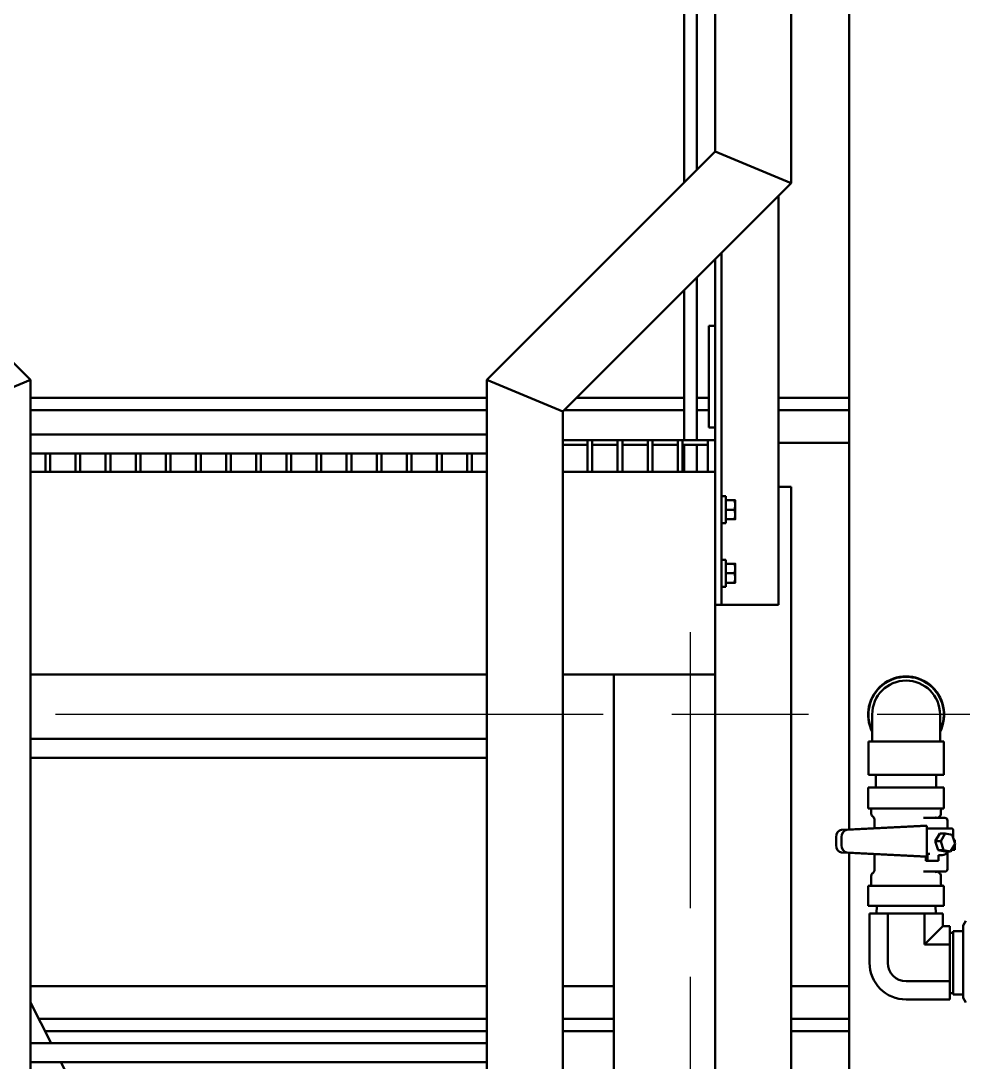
# Model space of a CAD drawing. Header units: inches. Extents: x 11 to 1621, y 11 to 1332.
# Drawn here: x 717.85 to 755, y 344.67 to 385.73 of the extents above; entities that cross this region are included whole.
import ezdxf

# ---------------------------------------------------------------- set-up
doc = ezdxf.new("R2010")
doc.units = ezdxf.units.IN
doc.header["$LTSCALE"] = 48
doc.header["$MEASUREMENT"] = 0
doc.linetypes.add('CHAIN', pattern=[0.7087, 0.4724, -0.0591, 0.1181, -0.0591])
doc.layers.add('Centerline (ANSI)', color=7, linetype='Continuous', lineweight=25)
doc.layers.add('Visible (ANSI)', color=7, linetype='Continuous', lineweight=50)

msp = doc.modelspace()

# ---------------------------------------------------------------- linework, layer by layer
at = {"layer": 'Centerline (ANSI)', "linetype": 'CHAIN', "ltscale": 0.952448}
for p, q in [((744.252429, 285.942735), (744.252429, 361.630235)), ((902.807363, 358.380235), (596.421851, 358.380235))]:
    msp.add_line(p, q, dxfattribs=at)
at = {"layer": 'Visible (ANSI)'}
for p, q in [((745.222429, 380.576101), (745.222429, 411.451101)), ((748.222429, 379.33346), (748.222429, 411.451101)), ((744.002429, 379.356101), (744.002429, 406.692735)), ((744.502429, 379.856101), (744.502429, 406.692735)), ((750.502429, 392.101354), (750.502429, 353.849714)), ((718.222429, 371.576101), (709.222429, 380.576101)), ((736.222429, 371.576101), (745.222429, 380.576101)), ((745.222429, 380.576101), (748.222429, 379.33346)), ((748.222429, 379.33346), (745.222429, 380.576101)), ((739.222429, 370.33346), (748.222429, 379.33346)), ((747.722429, 378.83346), (747.722429, 362.701101)), ((745.472429, 362.701101), (745.472429, 376.58346)), ((745.222429, 373.701101), (745.222429, 376.33346)), ((744.502429, 369.201101), (744.502429, 375.61346)), ((744.002429, 369.201101), (744.002429, 375.11346)), ((744.972429, 373.701101), (745.222429, 373.701101)), ((744.972429, 369.701101), (744.972429, 373.701101)), ((745.222429, 373.701101), (745.222429, 369.701101)), ((718.222429, 371.576101), (715.222429, 370.33346)), ((715.222429, 370.33346), (718.222429, 371.576101)), ((718.222429, 294.451101), (718.222429, 371.576101)), ((736.222429, 371.576101), (739.222429, 370.33346)), ((739.222429, 370.33346), (736.222429, 371.576101)), ((736.222429, 294.451101), (736.222429, 371.576101)), ((718.222429, 370.867092), (736.222429, 370.867092)), ((739.756061, 370.867092), (744.002429, 370.867092)), ((744.972429, 370.867092), (744.502429, 370.867092)), ((750.502429, 370.867092), (747.722429, 370.867092)), ((718.222429, 370.384129), (736.222429, 370.384129)), ((739.222429, 294.451101), (739.222429, 370.33346)), ((739.273098, 370.384129), (744.002429, 370.384129)), ((744.972429, 370.384129), (744.502429, 370.384129)), ((750.502429, 370.384129), (747.722429, 370.384129)), ((745.222429, 369.701101), (744.972429, 369.701101)), ((745.222429, 369.201101), (745.222429, 369.701101)), ((718.222429, 369.419851), (736.222429, 369.419851)), ((740.191179, 369.201101), (739.222429, 369.201101)), ((740.191179, 369.201101), (740.191179, 367.951101)), ((740.378679, 369.201101), (740.191179, 369.201101)), ((740.378679, 367.951101), (740.378679, 369.201101)), ((741.378679, 369.201101), (740.378679, 369.201101)), ((741.378679, 369.201101), (741.378679, 367.951101)), ((741.566179, 369.201101), (741.378679, 369.201101)), ((741.566179, 367.951101), (741.566179, 369.201101)), ((742.566179, 369.201101), (741.566179, 369.201101)), ((742.566179, 369.201101), (742.566179, 367.951101)), ((742.753679, 369.201101), (742.566179, 369.201101)), ((742.753679, 367.951101), (742.753679, 369.201101)), ((743.753679, 369.201101), (742.753679, 369.201101)), ((743.753679, 369.201101), (743.753679, 367.951101)), ((743.941179, 369.201101), (743.753679, 369.201101)), ((743.941179, 367.951101), (743.941179, 369.201101)), ((744.941179, 369.201101), (743.941179, 369.201101)), ((744.941179, 369.201101), (744.941179, 367.951101)), ((745.222429, 369.201101), (744.941179, 369.201101)), ((745.222429, 369.201101), (745.222429, 367.951101)), ((740.191179, 369.013601), (739.222429, 369.013601)), ((741.378679, 369.013601), (740.378679, 369.013601)), ((742.566179, 369.013601), (741.566179, 369.013601)), ((743.753679, 369.013601), (742.753679, 369.013601)), ((744.941179, 369.013601), (743.941179, 369.013601)), ((744.002429, 367.951101), (744.002429, 369.013601)), ((744.502429, 367.951101), (744.502429, 369.013601)), ((750.502429, 369.090034), (747.722429, 369.090034)), ((718.222429, 368.669851), (736.222429, 368.669851)), ((718.816179, 368.669851), (718.816179, 367.951101)), ((719.003679, 367.951101), (719.003679, 368.669851)), ((720.003679, 368.669851), (720.003679, 367.951101)), ((720.191179, 367.951101), (720.191179, 368.669851)), ((721.191179, 368.669851), (721.191179, 367.951101)), ((721.378679, 367.951101), (721.378679, 368.669851)), ((722.378679, 368.669851), (722.378679, 367.951101)), ((722.566179, 367.951101), (722.566179, 368.669851)), ((723.566179, 368.669851), (723.566179, 367.951101)), ((723.753679, 367.951101), (723.753679, 368.669851)), ((724.753679, 368.669851), (724.753679, 367.951101)), ((724.941179, 367.951101), (724.941179, 368.669851)), ((725.941179, 368.669851), (725.941179, 367.951101)), ((726.128679, 367.951101), (726.128679, 368.669851)), ((727.128679, 368.669851), (727.128679, 367.951101)), ((727.316179, 367.951101), (727.316179, 368.669851)), ((728.316179, 368.669851), (728.316179, 367.951101)), ((728.503679, 367.951101), (728.503679, 368.669851)), ((729.503679, 368.669851), (729.503679, 367.951101)), ((729.691179, 367.951101), (729.691179, 368.669851)), ((730.691179, 368.669851), (730.691179, 367.951101)), ((730.878679, 367.951101), (730.878679, 368.669851)), ((731.878679, 368.669851), (731.878679, 367.951101)), ((732.066179, 367.951101), (732.066179, 368.669851)), ((733.066179, 368.669851), (733.066179, 367.951101)), ((733.253679, 367.951101), (733.253679, 368.669851)), ((734.253679, 368.669851), (734.253679, 367.951101)), ((734.441179, 367.951101), (734.441179, 368.669851)), ((735.441179, 368.669851), (735.441179, 367.951101)), ((735.628679, 367.951101), (735.628679, 368.669851)), ((718.222429, 367.951101), (736.222429, 367.951101)), ((719.003679, 367.951101), (718.816179, 367.951101)), ((720.191179, 367.951101), (720.003679, 367.951101)), ((721.378679, 367.951101), (721.191179, 367.951101)), ((722.566179, 367.951101), (722.378679, 367.951101)), ((723.753679, 367.951101), (723.566179, 367.951101)), ((724.941179, 367.951101), (724.753679, 367.951101)), ((726.128679, 367.951101), (725.941179, 367.951101)), ((727.316179, 367.951101), (727.128679, 367.951101)), ((728.503679, 367.951101), (728.316179, 367.951101)), ((729.691179, 367.951101), (729.503679, 367.951101)), ((730.878679, 367.951101), (730.691179, 367.951101)), ((732.066179, 367.951101), (731.878679, 367.951101)), ((733.253679, 367.951101), (733.066179, 367.951101)), ((734.441179, 367.951101), (734.253679, 367.951101)), ((735.628679, 367.951101), (735.441179, 367.951101)), ((739.222429, 367.951101), (745.222429, 367.951101)), ((740.378679, 367.951101), (740.191179, 367.951101)), ((741.566179, 367.951101), (741.378679, 367.951101)), ((742.753679, 367.951101), (742.566179, 367.951101)), ((743.941179, 367.951101), (743.753679, 367.951101)), ((745.222429, 367.951101), (744.941179, 367.951101)), ((745.222429, 367.951101), (745.222429, 359.951101)), ((747.722429, 367.361677), (748.222429, 367.361677)), ((748.222429, 367.361677), (748.222429, 311.464563)), ((745.649429, 366.982601), (745.472429, 366.982601)), ((745.649429, 365.919601), (745.649429, 366.982601)), ((745.649429, 366.826101), (745.979936, 366.826101)), ((746.013429, 366.638601), (746.013429, 366.826101)), ((745.649429, 366.451101), (745.979936, 366.451101)), ((746.013429, 366.263601), (746.013429, 366.638601)), ((745.649429, 365.919601), (745.472429, 365.919601)), ((745.649429, 366.076101), (745.979936, 366.076101)), ((746.013429, 366.076101), (746.013429, 366.263601)), ((745.649429, 364.482601), (745.472429, 364.482601)), ((745.649429, 363.419601), (745.649429, 364.482601)), ((745.649429, 364.326101), (745.979936, 364.326101)), ((746.013429, 364.138601), (746.013429, 364.326101)), ((745.649429, 363.951101), (745.979936, 363.951101)), ((746.013429, 363.763601), (746.013429, 364.138601)), ((745.649429, 363.419601), (745.472429, 363.419601)), ((745.649429, 363.576101), (745.979936, 363.576101)), ((746.013429, 363.576101), (746.013429, 363.763601)), ((745.222429, 362.701101), (745.352429, 362.701101)), ((745.472429, 362.701101), (745.352429, 362.701101)), ((745.472429, 362.701101), (745.722429, 362.701101)), ((745.722429, 362.701101), (747.602429, 362.701101)), ((747.722429, 362.701101), (747.602429, 362.701101)), ((736.222429, 359.951101), (718.222429, 359.951101)), ((745.222429, 359.951101), (739.222429, 359.951101)), ((741.222429, 291.951101), (741.222429, 359.951101)), ((741.222429, 359.951101), (745.222429, 359.951101)), ((745.222429, 311.520493), (745.222429, 359.951101)), ((751.415929, 358.380235), (751.415929, 357.904235)), ((754.088929, 357.904235), (754.088929, 358.380235)), ((751.415929, 357.904235), (751.415929, 357.309235)), ((754.088929, 357.904235), (754.088929, 357.309235)), ((718.222429, 357.419851), (736.222429, 357.419851)), ((751.267429, 357.309235), (754.237429, 357.309235)), ((751.267429, 357.309235), (751.267429, 356.000235)), ((754.237429, 357.309235), (754.237429, 356.000235)), ((718.222429, 356.669851), (736.222429, 356.669851)), ((751.267429, 356.000235), (754.237429, 356.000235)), ((751.564929, 356.000235), (751.564929, 355.500235)), ((753.939929, 356.000235), (753.939929, 355.500235)), ((751.258607, 355.500235), (751.263224, 355.500235)), ((751.258607, 355.500235), (751.258607, 354.673463)), ((751.263224, 355.500235), (751.556134, 355.500235)), ((751.556134, 355.500235), (751.688956, 355.500235)), ((751.688956, 355.500235), (752.985928, 355.500235)), ((752.985928, 355.500235), (753.178162, 355.500235)), ((753.178162, 355.500235), (754.182224, 355.500235)), ((754.182224, 355.500235), (754.246252, 355.500235)), ((754.246252, 355.500235), (754.246252, 354.673463)), ((751.263224, 354.673463), (751.258607, 354.673463)), ((751.263224, 354.673463), (751.294735, 354.673463)), ((751.294735, 354.673463), (751.409679, 354.673463)), ((751.377429, 354.465617), (751.377429, 354.597818)), ((751.409679, 354.673463), (751.524623, 354.673463)), ((751.524623, 354.673463), (751.556134, 354.673463)), ((751.688956, 354.673463), (751.556134, 354.673463)), ((751.688956, 354.673463), (751.828483, 354.673463)), ((751.828483, 354.673463), (752.337442, 354.673463)), ((752.337442, 354.673463), (752.846402, 354.673463)), ((752.846402, 354.673463), (752.985928, 354.673463)), ((753.178162, 354.673463), (752.985928, 354.673463)), ((753.178162, 354.673463), (753.286177, 354.673463)), ((753.286177, 354.673463), (753.680193, 354.673463)), ((753.680193, 354.673463), (754.074208, 354.673463)), ((754.074208, 354.673463), (754.182224, 354.673463)), ((754.127429, 354.465617), (754.127429, 354.597818)), ((754.246252, 354.673463), (754.182224, 354.673463)), ((750.203875, 353.835438), (753.324975, 353.984682)), ((753.571698, 353.986216), (750.418516, 353.835438)), ((751.502429, 353.897532), (751.502429, 354.249111)), ((753.324975, 353.984682), (753.392428, 353.984682)), ((753.420691, 353.986216), (753.571698, 353.986216)), ((753.741019, 354.305735), (753.438248, 354.305735)), ((753.571698, 353.986216), (753.574302, 353.886278)), ((754.285337, 354.305735), (753.741019, 354.305735)), ((754.385337, 354.205735), (754.385337, 353.886278)), ((753.574302, 353.886278), (753.621467, 353.886278)), ((753.574302, 353.886278), (753.574302, 352.882341)), ((753.684974, 353.886278), (753.621467, 353.886278)), ((753.684974, 353.886278), (754.551374, 353.886278)), ((753.90442, 353.388), (754.079617, 353.692909)), ((754.079617, 353.692909), (754.292133, 353.692909)), ((754.116936, 353.388), (754.292133, 353.692909)), ((754.292133, 353.692909), (754.574623, 353.63979)), ((754.574623, 353.63979), (754.681915, 353.281761)), ((754.609489, 353.807538), (754.609489, 353.523444)), ((749.99251, 353.538772), (749.99251, 353.229847)), ((750.207151, 353.538772), (750.207151, 353.229847)), ((753.90442, 353.388), (754.116936, 353.388)), ((754.011712, 353.029971), (753.90442, 353.388)), ((754.224228, 353.029971), (754.116936, 353.388)), ((754.681915, 353.281761), (754.506717, 352.976852)), ((754.633686, 353.442699), (754.6759, 353.442699)), ((754.6759, 353.442699), (754.6759, 353.301834)), ((754.6759, 353.271293), (754.6759, 353.048999)), ((753.324975, 352.783938), (750.203875, 352.933182)), ((750.418516, 352.933182), (753.571698, 352.782404)), ((750.502429, 352.918906), (750.502429, 324.375467)), ((751.502429, 352.231716), (751.502429, 352.871088)), ((753.392428, 352.783938), (753.324975, 352.783938)), ((753.571698, 352.782404), (753.420691, 352.782404)), ((753.523753, 352.60542), (753.523753, 352.782404)), ((753.574302, 352.882341), (753.571698, 352.782404)), ((753.574302, 352.882341), (753.621467, 352.882341)), ((753.592479, 352.60542), (753.592479, 352.882341)), ((753.621467, 352.882341), (753.684974, 352.882341)), ((754.011712, 353.029971), (754.224228, 353.029971)), ((754.294202, 352.976852), (754.011712, 353.029971)), ((754.02834, 352.832463), (754.02834, 352.60542)), ((754.173627, 352.832463), (754.02834, 352.832463)), ((754.506717, 352.976852), (754.224228, 353.029971)), ((754.294202, 352.976852), (754.506717, 352.976852)), ((754.385337, 352.94818), (754.385337, 352.285963)), ((754.6759, 353.048999), (754.548172, 353.048999)), ((753.523753, 352.60542), (753.592479, 352.60542)), ((754.02834, 352.60542), (753.592479, 352.60542)), ((751.377429, 351.699108), (751.377429, 352.01521)), ((753.435948, 352.185963), (753.741019, 352.185963)), ((753.741019, 352.185963), (754.285337, 352.185963)), ((754.127429, 351.699108), (754.127429, 352.01521)), ((751.258607, 351.623463), (751.263224, 351.623463)), ((751.258607, 351.623463), (751.258607, 350.836062)), ((751.294735, 351.623463), (751.263224, 351.623463)), ((751.409679, 351.623463), (751.294735, 351.623463)), ((751.524623, 351.623463), (751.409679, 351.623463)), ((751.556134, 351.623463), (751.524623, 351.623463)), ((751.556134, 351.623463), (751.688956, 351.623463)), ((751.828483, 351.623463), (751.688956, 351.623463)), ((752.337442, 351.623463), (751.828483, 351.623463)), ((752.846402, 351.623463), (752.337442, 351.623463)), ((752.985928, 351.623463), (752.846402, 351.623463)), ((752.985928, 351.623463), (753.178162, 351.623463)), ((753.286177, 351.623463), (753.178162, 351.623463)), ((753.680193, 351.623463), (753.286177, 351.623463)), ((754.074208, 351.623463), (753.680193, 351.623463)), ((754.182224, 351.623463), (754.074208, 351.623463)), ((754.182224, 351.623463), (754.246252, 351.623463)), ((754.246252, 351.623463), (754.246252, 350.836062)), ((751.263224, 350.836062), (751.258607, 350.836062)), ((751.263224, 350.836062), (751.556134, 350.836062)), ((751.688956, 350.836062), (751.556134, 350.836062)), ((751.594481, 350.836062), (751.584849, 350.527862)), ((751.688956, 350.836062), (752.985928, 350.836062)), ((753.178162, 350.836062), (752.985928, 350.836062)), ((753.178162, 350.836062), (754.182224, 350.836062)), ((753.910377, 350.836062), (753.920009, 350.527862)), ((754.246252, 350.836062), (754.182224, 350.836062)), ((752.030741, 350.527862), (751.309054, 350.527862)), ((751.309054, 350.527862), (751.309054, 348.586062)), ((753.474117, 350.527862), (752.030741, 350.527862)), ((752.030741, 350.527862), (752.030741, 348.586062)), ((754.195805, 350.527862), (753.474117, 350.527862)), ((753.474117, 350.527862), (753.474117, 349.307749)), ((754.195805, 350.527862), (754.195805, 350.029437)), ((754.195805, 350.029437), (753.474117, 349.307749)), ((754.195805, 350.029437), (754.479429, 350.029437)), ((754.479429, 350.029437), (754.479429, 349.307749)), ((755.002429, 350.061185), (755.106852, 350.242051)), ((755.002429, 350.061185), (755.002429, 347.202917)), ((754.479429, 349.776062), (754.604429, 349.776062)), ((754.604429, 349.836062), (754.604429, 347.336062)), ((754.604429, 349.836062), (755.002429, 349.836062)), ((753.474117, 349.307749), (754.479429, 349.307749)), ((754.479429, 349.307749), (754.479429, 347.864374)), ((752.752429, 347.864374), (754.479429, 347.864374)), ((754.479429, 347.864374), (754.479429, 347.142686)), ((718.222429, 347.670435), (736.222429, 347.670435)), ((739.222429, 347.670435), (741.222429, 347.670435)), ((750.502429, 347.670435), (748.222429, 347.670435)), ((754.479429, 347.396062), (754.604429, 347.396062)), ((718.222429, 347.021514), (719.043138, 345.419851)), ((752.752429, 347.142686), (754.479429, 347.142686)), ((754.604429, 347.336062), (755.002429, 347.336062)), ((755.002429, 347.202917), (755.106852, 347.022051)), ((718.553023, 346.37634), (736.222429, 346.37634)), ((739.222429, 346.37634), (741.222429, 346.37634)), ((750.502429, 346.37634), (748.222429, 346.37634)), ((718.800498, 345.893377), (736.222429, 345.893377)), ((739.222429, 345.893377), (741.222429, 345.893377)), ((750.502429, 345.893377), (748.222429, 345.893377)), ((718.222429, 345.419851), (736.222429, 345.419851)), ((718.222429, 344.669851), (736.222429, 344.669851)), ((719.427446, 344.669851), (725.192066, 333.419851))]:
    msp.add_line(p, q, dxfattribs=at)
for centre, radius, start, end in [((752.752429, 358.380235), 1.5, 332.9991766, 207.0008234), ((752.752429, 358.380235), 1.485, 334.1580672, 205.8419328), ((752.752429, 358.380235), 1.3365, 0, 180), ((751.502429, 354.465617), 0.125, 180, 240), ((754.002429, 354.465617), 0.125, 300, 0), ((751.377429, 354.249111), 0.125, 0, 60), ((754.127429, 354.249111), 0.125, 120, 153.0642868), ((754.285337, 354.205735), 0.1, 0, 90), ((751.502429, 352.01521), 0.125, 120, 180), ((751.377429, 352.231716), 0.125, 300, 0), ((754.127429, 352.231716), 0.125, 201.4707014, 240), ((754.002429, 352.01521), 0.125, 0, 60), ((754.285337, 352.285963), 0.1, 270, 0), ((752.752429, 348.586062), 1.443376, 180, 270), ((752.752429, 348.586062), 0.721688, 180, 270)]:
    msp.add_arc(centre, radius, start, end, dxfattribs=at)
for centre, major_axis, ratio, start_param, end_param in [((753.257024, 353.984558), (-0.19685, -0.00513), 0.023796852, 2.328702829, 2.551849871), ((750.211603, 353.538772), (0, 0.29685), 0.738058166, 0.035277632, 1.570796327), ((750.426244, 353.538772), (0, 0.29685), 0.738058166, 0.035277632, 1.570796327), ((754.551374, 353.807538), (0, 0.07874), 0.738058166, 4.71238898, 6.283185307), ((750.211603, 353.229847), (0, -0.29685), 0.738058166, 4.71238898, 6.247907675), ((750.426244, 353.229847), (0, -0.29685), 0.738058166, 4.71238898, 6.247907675), ((753.257024, 352.784062), (0.19685, -0.00513), 0.023796852, 0.589742782, 0.812889824), ((754.173627, 353.245849), (0, -0.413386), 0.738058166, 0, 0.862269231)]:
    msp.add_ellipse(centre, major_axis=major_axis, ratio=ratio, start_param=start_param, end_param=end_param, dxfattribs=at)
for points in [[(745.979936, 366.826101), (746.013429, 366.826101), (746.013429, 366.826101)], [(746.013429, 366.638601), (746.013429, 366.72562), (745.979936, 366.826101)], [(745.979936, 366.451101), (746.013429, 366.551582), (746.013429, 366.638601)], [(746.013429, 366.263601), (746.013429, 366.35062), (745.979936, 366.451101)], [(745.979936, 366.076101), (746.013429, 366.176582), (746.013429, 366.263601)], [(746.013429, 366.076101), (746.013429, 366.076101), (745.979936, 366.076101)], [(745.979936, 364.326101), (746.013429, 364.326101), (746.013429, 364.326101)], [(746.013429, 364.138601), (746.013429, 364.22562), (745.979936, 364.326101)], [(745.979936, 363.951101), (746.013429, 364.051582), (746.013429, 364.138601)], [(746.013429, 363.763601), (746.013429, 363.85062), (745.979936, 363.951101)], [(745.979936, 363.576101), (746.013429, 363.676582), (746.013429, 363.763601)], [(746.013429, 363.576101), (746.013429, 363.576101), (745.979936, 363.576101)]]:
    msp.add_rational_spline(points, [1, 1.0379548493, 1], degree=2, dxfattribs=at)
for points, knots in [([(751.294735, 354.673463), (751.305435, 354.673463), (751.317514, 354.67116), (751.339467, 354.661576), (751.349095, 354.654442), (751.36325, 354.639522), (751.367916, 354.631874), (751.374015, 354.618661), (751.375531, 354.613036), (751.37724, 354.603962), (751.377429, 354.600475), (751.377429, 354.597818)], [2.7885085092, 2.7885085092, 2.7885085092, 2.7885085092, 2.9041675571, 2.9041675571, 3.019826605, 3.019826605, 3.1354856529, 3.1354856529, 3.2511447008, 3.2511447008, 3.3668037487, 3.3668037487, 3.3668037487, 3.3668037487]), ([(754.210124, 354.673463), (754.199424, 354.673463), (754.187345, 354.67116), (754.165391, 354.661576), (754.155764, 354.654442), (754.141609, 354.639522), (754.136943, 354.631874), (754.130843, 354.618661), (754.129327, 354.613036), (754.127619, 354.603962), (754.127429, 354.600475), (754.127429, 354.597818)], [2.7885085092, 2.7885085092, 2.7885085092, 2.7885085092, 2.9041675571, 2.9041675571, 3.019826605, 3.019826605, 3.1354856529, 3.1354856529, 3.2511447008, 3.2511447008, 3.3668037487, 3.3668037487, 3.3668037487, 3.3668037487]), ([(753.982566, 354.305735), (753.97706, 354.305735), (753.968909, 354.30733), (753.953038, 354.315741), (753.946294, 354.323065), (753.939297, 354.335798), (753.938563, 354.341063), (753.93853, 354.347396), (753.93914, 354.348603), (753.939148, 354.348622), (753.939148, 354.348622), (753.939148, 354.348622)], [3.4477844782, 3.4477844782, 3.4477844782, 3.4477844782, 3.5809314932, 3.5809314932, 3.7403129891, 3.7403129891, 3.899694485, 3.899694485, 4.0590759809, 4.0590759809, 4.0604358315, 4.0604358315, 4.0604358315, 4.0604358315]), ([(753.934782, 352.13505), (753.934785, 352.135052), (753.93475, 352.135112), (753.934418, 352.135766), (753.933608, 352.137441), (753.933168, 352.144707), (753.933614, 352.150446), (753.939964, 352.164428), (753.946329, 352.172566), (753.963576, 352.183675), (753.973929, 352.185963), (753.980266, 352.185963)], [0.1126380471, 0.1126380471, 0.1126380471, 0.1126380471, 0.1527541634, 0.1527541634, 0.3055083269, 0.3055083269, 0.4582624904, 0.4582624904, 0.6110166538, 0.6110166538, 0.7637708173, 0.7637708173, 0.7637708173, 0.7637708173]), ([(751.377429, 351.699108), (751.377429, 351.696449), (751.377239, 351.69296), (751.37553, 351.683886), (751.374015, 351.678265), (751.367921, 351.665063), (751.363258, 351.657415), (751.349099, 351.642488), (751.339473, 351.635354), (751.317517, 351.625767), (751.305436, 351.623463), (751.294735, 351.623463)], [0.8318332057, 0.8318332057, 0.8318332057, 0.8318332057, 0.9475055203, 0.9475055203, 1.0631778349, 1.0631778349, 1.1788501494, 1.1788501494, 1.294522464, 1.294522464, 1.4101947786, 1.4101947786, 1.4101947786, 1.4101947786]), ([(754.127429, 351.699108), (754.127429, 351.696449), (754.127619, 351.69296), (754.129328, 351.683886), (754.130844, 351.678265), (754.136937, 351.665063), (754.1416, 351.657415), (754.155759, 351.642488), (754.165385, 351.635354), (754.187341, 351.625767), (754.199423, 351.623463), (754.210124, 351.623463)], [0.8318332057, 0.8318332057, 0.8318332057, 0.8318332057, 0.9475055203, 0.9475055203, 1.0631778349, 1.0631778349, 1.1788501494, 1.1788501494, 1.294522464, 1.294522464, 1.4101947786, 1.4101947786, 1.4101947786, 1.4101947786])]:
    msp.add_open_spline(points, degree=3, knots=knots, dxfattribs=at)

doc.saveas('drawing.dxf')
